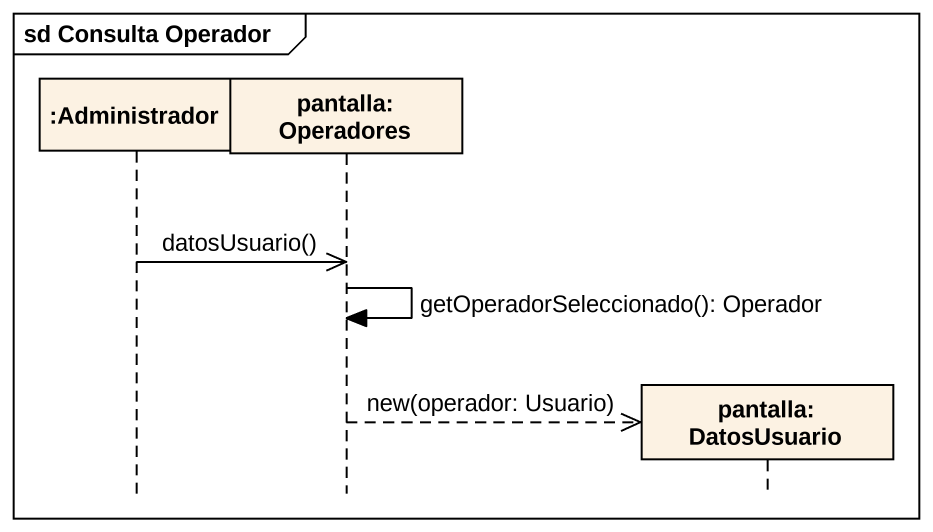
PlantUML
@startuml
mainframe sd Consulta Operador
hide footbox
participant ":Administrador" as Administrador
participant "pantalla: Operadores" as pantalla_Operadores
participant "pantalla: DatosUsuario" as pantalla_DatosUsuario

Administrador ->> pantalla_Operadores : datosUsuario()
pantalla_Operadores -> pantalla_Operadores : getOperadorSeleccionado(): Operador
pantalla_Operadores -->> pantalla_DatosUsuario ** : new(operador: Usuario)
@enduml
